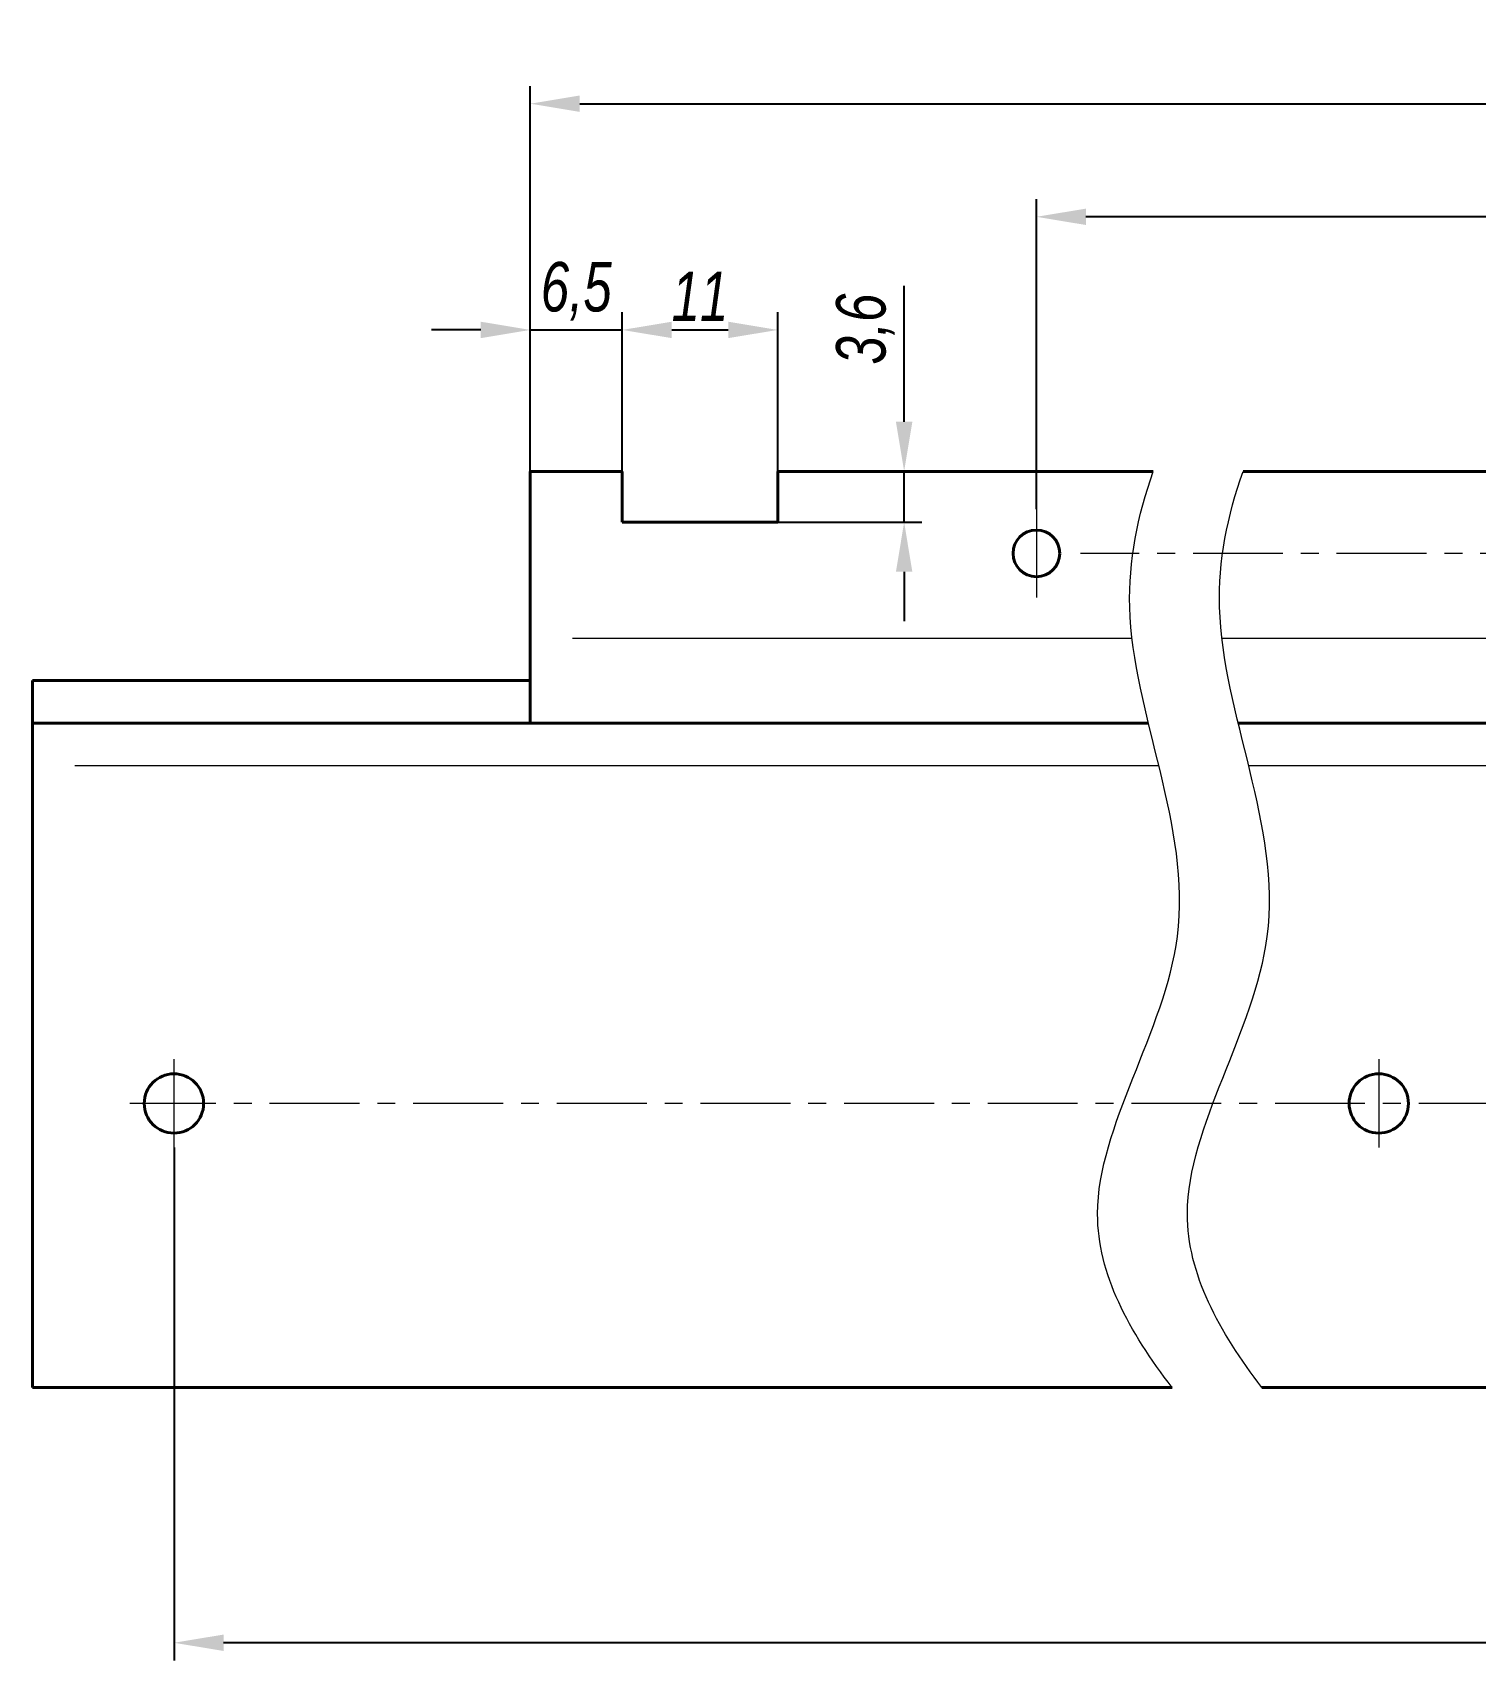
# Model space of a CAD drawing. Header units: millimetres. Extents: x 12064 to 35004, y -6103 to -2658.
# Drawn here: x 29382.2 to 29484.3, y -2884.6 to -2769.4 of the extents above; entities that cross this region are included whole.
import ezdxf

# ---------------------------------------------------------------- set-up
doc = ezdxf.new("R2010")
doc.units = ezdxf.units.MM
doc.linetypes.add('LT_03', pattern=[20.32, 12.7, -2.54, 2.54, -2.54])
for name, color, linetype, lineweight in [('Layer_02', 1, 'Continuous', 13), ('Layer_04', 7, 'Continuous', 40), ('Layer_09', 1, 'Continuous', 15), ('Layer_10', 6, 'Continuous', 15), ('Layer_11', 1, 'LT_03', 15)]:
    doc.layers.add(name, color=color, linetype=linetype, lineweight=lineweight)
doc.styles.add('Style_01', font='ARIALNI.TTF', dxfattribs={"width": 0.9, "height": 3.5})
doc.dimstyles.new('DimStyle_01', dxfattribs={"dimtxt": 3.5, "dimasz": 3.5, "dimexe": 1.25, "dimexo": 0, "dimtad": 1, "dimdec": 1, "dimtxsty": 'Style_01', "dimcen": 2.5, "dimazin": 3, "dimtfac": 1, "dimtdec": 1, "dimtmove": 0, "dimatfit": 3})

# ---------------------------------------------------------------- blocks, each defined once
blk = doc.blocks.new('*D1839')
at = {"layer": 'Defpoints', "color": 0, "ltscale": 0.5}
for p in [(29423.94, -2790.48), (29417.44, -2800.48), (29423.94, -2800.48)]:
    blk.add_point(p, dxfattribs=at)
at = {"layer": 'Layer_09', "color": 0, "lineweight": -2, "ltscale": 0.5}
for p, q in [((29417.44, -2800.48), (29417.44, -2789.23)), ((29423.94, -2800.48), (29423.94, -2789.23)), ((29413.94, -2790.48), (29410.44, -2790.48)), ((29417.44, -2790.48), (29423.94, -2790.48)), ((29427.44, -2790.48), (29430.94, -2790.48))]:
    blk.add_line(p, q, dxfattribs=at)
at = {"layer": 'Layer_09', "color": 0, "ltscale": 0.5}
for points in [[(29413.94, -2789.9), (29413.94, -2791.06), (29417.44, -2790.48)], [(29427.44, -2789.9), (29427.44, -2791.06), (29423.94, -2790.48)]]:
    blk.add_solid(points, dxfattribs=at)
at = {"layer": 'Layer_09', "color": 0, "ltscale": 0.5, "insert": (29420.69, -2787.75), "char_height": 3.5, "attachment_point": 5, "style": 'Style_01'}
blk.add_mtext('6,5', dxfattribs=at)
blk = doc.blocks.new('*D1778')
at = {"layer": 'Defpoints', "color": 0, "ltscale": 0.5}
for p in [(29434.94, -2790.48), (29423.94, -2800.48), (29434.94, -2800.48)]:
    blk.add_point(p, dxfattribs=at)
at = {"layer": 'Layer_09', "color": 0, "lineweight": -2, "ltscale": 0.5}
for p, q in [((29423.94, -2800.48), (29423.94, -2789.23)), ((29434.94, -2800.48), (29434.94, -2789.23)), ((29427.44, -2790.48), (29431.44, -2790.48))]:
    blk.add_line(p, q, dxfattribs=at)
at = {"layer": 'Layer_09', "color": 0, "ltscale": 0.5}
for points in [[(29427.44, -2789.9), (29427.44, -2791.06), (29423.94, -2790.48)], [(29431.44, -2789.9), (29431.44, -2791.06), (29434.94, -2790.48)]]:
    blk.add_solid(points, dxfattribs=at)
at = {"layer": 'Layer_09', "color": 0, "ltscale": 0.5, "insert": (29429.44, -2788.1), "char_height": 3.5, "attachment_point": 5, "style": 'Style_01'}
blk.add_mtext('11', dxfattribs=at)
blk = doc.blocks.new('*D1840')
at = {"layer": 'Defpoints', "color": 0, "ltscale": 0.5}
for p in [(29956.96, -2774.48), (29417.44, -2800.48), (29956.96, -2800.48)]:
    blk.add_point(p, dxfattribs=at)
at = {"layer": 'Layer_09', "color": 0, "lineweight": -2, "ltscale": 0.5}
for p, q in [((29417.44, -2800.48), (29417.44, -2773.23)), ((29956.96, -2800.48), (29956.96, -2773.23)), ((29420.94, -2774.48), (29953.46, -2774.48))]:
    blk.add_line(p, q, dxfattribs=at)
at = {"layer": 'Layer_09', "color": 0, "ltscale": 0.5}
for points in [[(29420.94, -2773.9), (29420.94, -2775.06), (29417.44, -2774.48)], [(29953.46, -2773.9), (29953.46, -2775.06), (29956.96, -2774.48)]]:
    blk.add_solid(points, dxfattribs=at)
at = {"layer": 'Layer_09', "color": 0, "ltscale": 0.5, "insert": (29687.2, -2771.75), "char_height": 3.5, "attachment_point": 5, "style": 'Style_01'}
blk.add_mtext('1946,8', dxfattribs=at)
blk = doc.blocks.new('*D1844')
at = {"layer": 'Defpoints', "color": 0, "ltscale": 0.5}
for p in [(29453.24, -2782.48), (29453.24, -2803.16), (29910.66, -2803.16)]:
    blk.add_point(p, dxfattribs=at)
at = {"layer": 'Layer_09', "color": 0, "lineweight": -2, "ltscale": 0.5}
for p, q in [((29453.24, -2803.16), (29453.24, -2781.23)), ((29910.66, -2803.16), (29910.66, -2781.23)), ((29907.16, -2782.48), (29456.74, -2782.48))]:
    blk.add_line(p, q, dxfattribs=at)
at = {"layer": 'Layer_09', "color": 0, "ltscale": 0.5}
for points in [[(29456.74, -2781.9), (29456.74, -2783.06), (29453.24, -2782.48)], [(29907.16, -2781.9), (29907.16, -2783.06), (29910.66, -2782.48)]]:
    blk.add_solid(points, dxfattribs=at)
at = {"layer": 'Layer_09', "color": 0, "ltscale": 0.5, "insert": (29681.95, -2780.07), "char_height": 3.5, "attachment_point": 5, "style": 'Style_01'}
blk.add_mtext('230x8=1840', dxfattribs=at)
blk = doc.blocks.new('*D1845')
at = {"layer": 'Defpoints', "color": 0, "ltscale": 0.5}
for p in [(29434.94, -2800.48), (29443.88, -2800.48), (29434.94, -2804.08)]:
    blk.add_point(p, dxfattribs=at)
at = {"layer": 'Layer_09', "color": 0, "lineweight": -2, "ltscale": 0.5}
for p, q in [((29443.88, -2796.98), (29443.88, -2787.37)), ((29434.94, -2800.48), (29445.13, -2800.48)), ((29443.88, -2804.08), (29443.88, -2800.48)), ((29434.94, -2804.08), (29445.13, -2804.08)), ((29443.88, -2807.58), (29443.88, -2811.08))]:
    blk.add_line(p, q, dxfattribs=at)
at = {"layer": 'Layer_09', "color": 0, "ltscale": 0.5}
for points in [[(29443.3, -2796.98), (29444.46, -2796.98), (29443.88, -2800.48)], [(29443.3, -2807.58), (29444.46, -2807.58), (29443.88, -2804.08)]]:
    blk.add_solid(points, dxfattribs=at)
at = {"layer": 'Layer_09', "color": 0, "ltscale": 0.5, "insert": (29441.14, -2790.42), "char_height": 3.5, "attachment_point": 5, "rotation": 90, "style": 'Style_01'}
blk.add_mtext('3,6', dxfattribs=at)
blk = doc.blocks.new('*D1849')
at = {"layer": 'Defpoints', "color": 0, "ltscale": 0.5}
for p in [(29392.24, -2848.31), (29946.96, -2848.31), (29392.24, -2883.33)]:
    blk.add_point(p, dxfattribs=at)
at = {"layer": 'Layer_09', "color": 0, "lineweight": -2, "ltscale": 0.5}
for p, q in [((29392.24, -2848.31), (29392.24, -2884.58)), ((29946.96, -2848.31), (29946.96, -2884.58)), ((29943.46, -2883.33), (29395.74, -2883.33))]:
    blk.add_line(p, q, dxfattribs=at)
at = {"layer": 'Layer_09', "color": 0, "ltscale": 0.5}
for points in [[(29395.74, -2882.75), (29395.74, -2883.91), (29392.24, -2883.33)], [(29943.46, -2882.75), (29943.46, -2883.91), (29946.96, -2883.33)]]:
    blk.add_solid(points, dxfattribs=at)
at = {"layer": 'Layer_09', "color": 0, "ltscale": 0.5, "insert": (29669.6, -2880.92), "char_height": 3.5, "attachment_point": 5, "style": 'Style_01'}
blk.add_mtext('218x9=1962', dxfattribs=at)

msp = doc.modelspace()

# ---------------------------------------------------------------- linework, layer by layer
at = {"layer": 'Layer_02', "ltscale": 0.5}
msp.add_line((29434.935, -2800.481), (29434.935, -2804.081), dxfattribs=at)
at = {"layer": 'Layer_04'}
for p, q in [((29417.435, -2800.481), (29417.435, -2812.281)), ((29423.935, -2800.481), (29423.935, -2804.081)), ((29434.935, -2804.081), (29434.935, -2800.481)), ((29434.935, -2800.481), (29461.502, -2800.481)), ((29467.855, -2800.481), (29489.854, -2800.481)), ((29423.935, -2804.081), (29434.935, -2804.081)), ((29417.435, -2812.281), (29417.435, -2818.281)), ((29382.235, -2815.281), (29382.235, -2818.281)), ((29382.235, -2815.281), (29417.435, -2815.281)), ((29382.235, -2818.281), (29417.435, -2818.281)), ((29382.235, -2818.281), (29382.235, -2821.281)), ((29461.154, -2818.281), (29417.435, -2818.281)), ((29489.506, -2818.281), (29467.507, -2818.281)), ((29382.235, -2821.281), (29382.235, -2865.281)), ((29382.235, -2865.281), (29462.835, -2865.281)), ((29469.188, -2865.281), (29491.187, -2865.281))]:
    msp.add_line(p, q, dxfattribs=at)
at = {"layer": 'Layer_04', "ltscale": 0.5}
for p, q in [((29417.435, -2800.481), (29423.935, -2800.481)), ((29434.935, -2800.481), (29434.935, -2804.081))]:
    msp.add_line(p, q, dxfattribs=at)
at = {"layer": 'Layer_04'}
for centre, radius in [((29453.235, -2806.281), 1.65), ((29392.235, -2845.187), 2.1), ((29477.45, -2845.187), 2.1)]:
    msp.add_circle(centre, radius, dxfattribs=at)
at = {"layer": 'Layer_09', "ltscale": 0.5}
msp.add_line((29417.435, -2818.281), (29417.435, -2812.281), dxfattribs=at)
at = {"layer": 'Layer_10', "ltscale": 0.5}
for p, q in [((29420.435, -2812.281), (29460, -2812.281)), ((29466.353, -2812.281), (29488.352, -2812.281)), ((29385.235, -2821.281), (29461.89, -2821.281)), ((29468.243, -2821.281), (29490.242, -2821.281))]:
    msp.add_line(p, q, dxfattribs=at)
for points in [[(29462.835, -2865.281), (29459.791, -2861.305), (29454.304, -2851.349), (29467.826, -2832.468), (29458.254, -2814.234), (29460.39, -2803.631), (29461.502, -2800.481)], [(29469.188, -2865.281), (29466.143, -2861.305), (29460.656, -2851.349), (29474.178, -2832.468), (29464.607, -2814.234), (29466.742, -2803.631), (29467.855, -2800.481)]]:
    msp.add_open_spline(points, degree=3, knots=[7.9646094, 7.9646094, 7.9646094, 7.9646094, 21.9684125, 42.3801663, 65.9142466, 76.0586194, 76.0586194, 76.0586194, 76.0586194], dxfattribs=at)
at = {"layer": 'Layer_11', "ltscale": 0.5}
for p, q in [((29453.235, -2803.158), (29453.235, -2809.405)), ((29907.541, -2806.281), (29456.358, -2806.281)), ((29392.235, -2842.064), (29392.235, -2848.311)), ((29477.45, -2842.064), (29477.45, -2848.311)), ((29943.833, -2845.187), (29389.112, -2845.187))]:
    msp.add_line(p, q, dxfattribs=at)

# ---------------------------------------------------------------- dimensions: what is measured, and where the dimension line sits
at = {"layer": 'Layer_09', "ltscale": 0.5}
for base, p1, p2, text, picture, middle in [((29956.957, -2774.481), (29417.435, -2800.481), (29956.957, -2800.481), '1946,8', '*D1840', (29687.196, -2771.746)), ((29453.235, -2782.481), (29910.665, -2803.158), (29453.235, -2803.158), '230x8=1840', '*D1844', (29681.95, -2780.069)), ((29392.235, -2883.33), (29946.957, -2848.311), (29392.235, -2848.311), '218x9=1962', '*D1849', (29669.596, -2880.918))]:
    dim = msp.add_linear_dim(base=base, p1=p1, p2=p2, text=text, dimstyle='DimStyle_01', dxfattribs=at)
    dim.commit()
    dim.dimension.update_dxf_attribs({"geometry": picture, "text_midpoint": middle})
for base, p1, p2, picture, middle in [((29423.935, -2790.481), (29417.435, -2800.481), (29423.935, -2800.481), '*D1839', (29420.685, -2787.746)), ((29434.935, -2790.481), (29423.935, -2800.481), (29434.935, -2800.481), '*D1778', (29429.435, -2788.099))]:
    dim = msp.add_linear_dim(base=base, p1=p1, p2=p2, dimstyle='DimStyle_01', dxfattribs=at)
    dim.commit()
    dim.dimension.update_dxf_attribs({"geometry": picture, "text_midpoint": middle})
dim = msp.add_linear_dim(base=(29443.879, -2800.481), p1=(29434.935, -2804.081), p2=(29434.935, -2800.481), angle=90, dimstyle='DimStyle_01', dxfattribs=at)
dim.commit()
dim.dimension.update_dxf_attribs({"geometry": '*D1845', "text_midpoint": (29441.144, -2790.424)})

doc.saveas('drawing.dxf')
